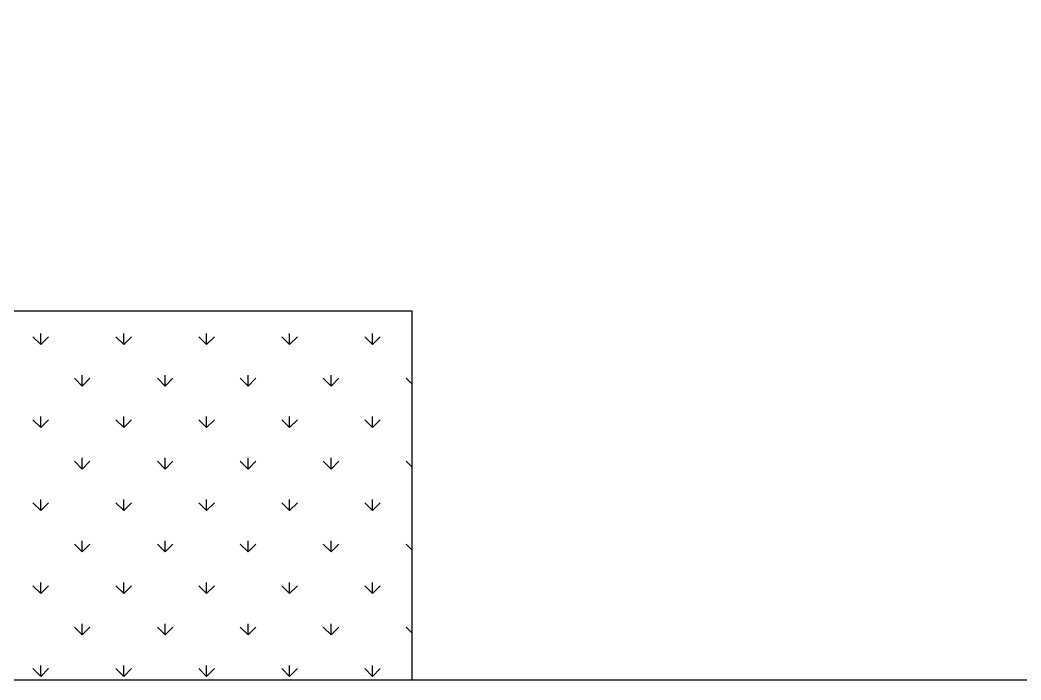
# Model space of a CAD drawing. Header units: inches. Extents: x -580 to 220, y 1335 to 2135.
# Drawn here: x -487.4 to -396.3, y 1913.5 to 1973.5 of the extents above; entities that cross this region are included whole.
import ezdxf

# ---------------------------------------------------------------- set-up
doc = ezdxf.new("R2010")
doc.units = ezdxf.units.IN
doc.header["$MEASUREMENT"] = 0
for name, color, linetype in [('Grabado linea bajo', 7, 'Continuous'), ('grabado linea intenso', 7, 'Continuous'), ('grabado linea medio', 7, 'Continuous')]:
    doc.layers.add(name, color=color, linetype=linetype)

# ---------------------------------------------------------------- blocks, each defined once
blk = doc.blocks.new('block 14')
at = {"layer": 'grabado linea intenso', "color": 2, "lineweight": 25}
blk.add_open_spline([(-553.238, 1913.546), (-553.238, 1913.546), (-304.238, 1913.546), (-304.238, 1913.546), (-298.716, 1913.546), (-294.238, 1918.023), (-294.238, 1923.546), (-294.238, 1923.546), (-294.238, 2023.546), (-294.238, 2023.546), (-294.238, 2029.069), (-298.716, 2033.546), (-304.238, 2033.546), (-304.238, 2033.546), (-553.238, 2033.546), (-553.238, 2033.546)], degree=3, knots=[0, 0, 0, 0, 1, 1, 1, 2, 2, 2, 3, 3, 3, 4, 4, 4, 5, 5, 5, 5], dxfattribs=at)
blk = doc.blocks.new('block 23')
at = {"layer": 'grabado linea medio', "color": 3, "lineweight": 25}
blk.add_lwpolyline([(-451.701, 1913.546), (-451.701, 1947.077), (-553.238, 1947.077)], dxfattribs=at)
blk = doc.blocks.new('block 177')
at = {"layer": 'Grabado linea bajo', "color": 4, "lineweight": 25}
blk.add_lwpolyline([(-485.482, 1913.868), (-485.482, 1914.868)], dxfattribs=at)
blk = doc.blocks.new('block 178')
at = {"layer": 'Grabado linea bajo', "color": 4, "lineweight": 25}
blk.add_lwpolyline([(-485.482, 1921.411), (-485.482, 1922.411)], dxfattribs=at)
blk = doc.blocks.new('block 179')
at = {"layer": 'Grabado linea bajo', "color": 4, "lineweight": 25}
blk.add_lwpolyline([(-485.482, 1928.955), (-485.482, 1929.955)], dxfattribs=at)
blk = doc.blocks.new('block 180')
at = {"layer": 'Grabado linea bajo', "color": 4, "lineweight": 25}
blk.add_lwpolyline([(-485.482, 1936.498), (-485.482, 1937.498)], dxfattribs=at)
blk = doc.blocks.new('block 181')
at = {"layer": 'Grabado linea bajo', "color": 4, "lineweight": 25}
blk.add_lwpolyline([(-485.482, 1944.042), (-485.482, 1945.042)], dxfattribs=at)
blk = doc.blocks.new('block 186')
at = {"layer": 'Grabado linea bajo', "color": 4, "lineweight": 25}
blk.add_lwpolyline([(-481.71, 1917.64), (-481.71, 1918.64)], dxfattribs=at)
blk = doc.blocks.new('block 187')
at = {"layer": 'Grabado linea bajo', "color": 4, "lineweight": 25}
blk.add_lwpolyline([(-481.71, 1925.183), (-481.71, 1926.183)], dxfattribs=at)
blk = doc.blocks.new('block 188')
at = {"layer": 'Grabado linea bajo', "color": 4, "lineweight": 25}
blk.add_lwpolyline([(-481.71, 1932.726), (-481.71, 1933.727)], dxfattribs=at)
blk = doc.blocks.new('block 189')
at = {"layer": 'Grabado linea bajo', "color": 4, "lineweight": 25}
blk.add_lwpolyline([(-481.71, 1940.27), (-481.71, 1941.27)], dxfattribs=at)
blk = doc.blocks.new('block 195')
at = {"layer": 'Grabado linea bajo', "color": 4, "lineweight": 25}
blk.add_lwpolyline([(-477.938, 1913.868), (-477.938, 1914.868)], dxfattribs=at)
blk = doc.blocks.new('block 196')
at = {"layer": 'Grabado linea bajo', "color": 4, "lineweight": 25}
blk.add_lwpolyline([(-477.938, 1921.411), (-477.938, 1922.411)], dxfattribs=at)
blk = doc.blocks.new('block 197')
at = {"layer": 'Grabado linea bajo', "color": 4, "lineweight": 25}
blk.add_lwpolyline([(-477.938, 1928.955), (-477.938, 1929.955)], dxfattribs=at)
blk = doc.blocks.new('block 198')
at = {"layer": 'Grabado linea bajo', "color": 4, "lineweight": 25}
blk.add_lwpolyline([(-477.938, 1936.498), (-477.938, 1937.498)], dxfattribs=at)
blk = doc.blocks.new('block 199')
at = {"layer": 'Grabado linea bajo', "color": 4, "lineweight": 25}
blk.add_lwpolyline([(-477.938, 1944.042), (-477.938, 1945.042)], dxfattribs=at)
blk = doc.blocks.new('block 204')
at = {"layer": 'Grabado linea bajo', "color": 4, "lineweight": 25}
blk.add_lwpolyline([(-474.167, 1917.64), (-474.167, 1918.64)], dxfattribs=at)
blk = doc.blocks.new('block 205')
at = {"layer": 'Grabado linea bajo', "color": 4, "lineweight": 25}
blk.add_lwpolyline([(-474.167, 1925.183), (-474.167, 1926.183)], dxfattribs=at)
blk = doc.blocks.new('block 206')
at = {"layer": 'Grabado linea bajo', "color": 4, "lineweight": 25}
blk.add_lwpolyline([(-474.167, 1932.726), (-474.167, 1933.727)], dxfattribs=at)
blk = doc.blocks.new('block 207')
at = {"layer": 'Grabado linea bajo', "color": 4, "lineweight": 25}
blk.add_lwpolyline([(-474.167, 1940.27), (-474.167, 1941.27)], dxfattribs=at)
blk = doc.blocks.new('block 213')
at = {"layer": 'Grabado linea bajo', "color": 4, "lineweight": 25}
blk.add_lwpolyline([(-470.395, 1913.868), (-470.395, 1914.868)], dxfattribs=at)
blk = doc.blocks.new('block 214')
at = {"layer": 'Grabado linea bajo', "color": 4, "lineweight": 25}
blk.add_lwpolyline([(-470.395, 1921.411), (-470.395, 1922.411)], dxfattribs=at)
blk = doc.blocks.new('block 215')
at = {"layer": 'Grabado linea bajo', "color": 4, "lineweight": 25}
blk.add_lwpolyline([(-470.395, 1928.955), (-470.395, 1929.955)], dxfattribs=at)
blk = doc.blocks.new('block 216')
at = {"layer": 'Grabado linea bajo', "color": 4, "lineweight": 25}
blk.add_lwpolyline([(-470.395, 1936.498), (-470.395, 1937.498)], dxfattribs=at)
blk = doc.blocks.new('block 217')
at = {"layer": 'Grabado linea bajo', "color": 4, "lineweight": 25}
blk.add_lwpolyline([(-470.395, 1944.042), (-470.395, 1945.042)], dxfattribs=at)
blk = doc.blocks.new('block 222')
at = {"layer": 'Grabado linea bajo', "color": 4, "lineweight": 25}
blk.add_lwpolyline([(-466.623, 1917.64), (-466.623, 1918.64)], dxfattribs=at)
blk = doc.blocks.new('block 223')
at = {"layer": 'Grabado linea bajo', "color": 4, "lineweight": 25}
blk.add_lwpolyline([(-466.623, 1925.183), (-466.623, 1926.183)], dxfattribs=at)
blk = doc.blocks.new('block 224')
at = {"layer": 'Grabado linea bajo', "color": 4, "lineweight": 25}
blk.add_lwpolyline([(-466.623, 1932.726), (-466.623, 1933.727)], dxfattribs=at)
blk = doc.blocks.new('block 225')
at = {"layer": 'Grabado linea bajo', "color": 4, "lineweight": 25}
blk.add_lwpolyline([(-466.623, 1940.27), (-466.623, 1941.27)], dxfattribs=at)
blk = doc.blocks.new('block 231')
at = {"layer": 'Grabado linea bajo', "color": 4, "lineweight": 25}
blk.add_lwpolyline([(-462.852, 1913.868), (-462.852, 1914.868)], dxfattribs=at)
blk = doc.blocks.new('block 232')
at = {"layer": 'Grabado linea bajo', "color": 4, "lineweight": 25}
blk.add_lwpolyline([(-462.852, 1921.411), (-462.852, 1922.411)], dxfattribs=at)
blk = doc.blocks.new('block 233')
at = {"layer": 'Grabado linea bajo', "color": 4, "lineweight": 25}
blk.add_lwpolyline([(-462.852, 1928.955), (-462.852, 1929.955)], dxfattribs=at)
blk = doc.blocks.new('block 234')
at = {"layer": 'Grabado linea bajo', "color": 4, "lineweight": 25}
blk.add_lwpolyline([(-462.852, 1936.498), (-462.852, 1937.498)], dxfattribs=at)
blk = doc.blocks.new('block 235')
at = {"layer": 'Grabado linea bajo', "color": 4, "lineweight": 25}
blk.add_lwpolyline([(-462.852, 1944.042), (-462.852, 1945.042)], dxfattribs=at)
blk = doc.blocks.new('block 240')
at = {"layer": 'Grabado linea bajo', "color": 4, "lineweight": 25}
blk.add_lwpolyline([(-459.08, 1917.64), (-459.08, 1918.64)], dxfattribs=at)
blk = doc.blocks.new('block 241')
at = {"layer": 'Grabado linea bajo', "color": 4, "lineweight": 25}
blk.add_lwpolyline([(-459.08, 1925.183), (-459.08, 1926.183)], dxfattribs=at)
blk = doc.blocks.new('block 242')
at = {"layer": 'Grabado linea bajo', "color": 4, "lineweight": 25}
blk.add_lwpolyline([(-459.08, 1932.726), (-459.08, 1933.727)], dxfattribs=at)
blk = doc.blocks.new('block 243')
at = {"layer": 'Grabado linea bajo', "color": 4, "lineweight": 25}
blk.add_lwpolyline([(-459.08, 1940.27), (-459.08, 1941.27)], dxfattribs=at)
blk = doc.blocks.new('block 249')
at = {"layer": 'Grabado linea bajo', "color": 4, "lineweight": 25}
blk.add_lwpolyline([(-455.308, 1913.868), (-455.308, 1914.868)], dxfattribs=at)
blk = doc.blocks.new('block 250')
at = {"layer": 'Grabado linea bajo', "color": 4, "lineweight": 25}
blk.add_lwpolyline([(-455.308, 1921.411), (-455.308, 1922.411)], dxfattribs=at)
blk = doc.blocks.new('block 251')
at = {"layer": 'Grabado linea bajo', "color": 4, "lineweight": 25}
blk.add_lwpolyline([(-455.308, 1928.955), (-455.308, 1929.955)], dxfattribs=at)
blk = doc.blocks.new('block 252')
at = {"layer": 'Grabado linea bajo', "color": 4, "lineweight": 25}
blk.add_lwpolyline([(-455.308, 1936.498), (-455.308, 1937.498)], dxfattribs=at)
blk = doc.blocks.new('block 253')
at = {"layer": 'Grabado linea bajo', "color": 4, "lineweight": 25}
blk.add_lwpolyline([(-455.308, 1944.042), (-455.308, 1945.042)], dxfattribs=at)
blk = doc.blocks.new('block 917')
at = {"layer": 'Grabado linea bajo', "color": 4, "lineweight": 25}
blk.add_lwpolyline([(-485.482, 1944.042), (-484.775, 1944.749)], dxfattribs=at)
blk = doc.blocks.new('block 924')
at = {"layer": 'Grabado linea bajo', "color": 4, "lineweight": 25}
blk.add_lwpolyline([(-485.482, 1936.498), (-484.775, 1937.205)], dxfattribs=at)
blk = doc.blocks.new('block 925')
at = {"layer": 'Grabado linea bajo', "color": 4, "lineweight": 25}
blk.add_lwpolyline([(-481.71, 1940.27), (-481.003, 1940.977)], dxfattribs=at)
blk = doc.blocks.new('block 926')
at = {"layer": 'Grabado linea bajo', "color": 4, "lineweight": 25}
blk.add_lwpolyline([(-477.938, 1944.042), (-477.231, 1944.749)], dxfattribs=at)
blk = doc.blocks.new('block 931')
at = {"layer": 'Grabado linea bajo', "color": 4, "lineweight": 25}
blk.add_lwpolyline([(-485.482, 1928.955), (-484.775, 1929.662)], dxfattribs=at)
blk = doc.blocks.new('block 932')
at = {"layer": 'Grabado linea bajo', "color": 4, "lineweight": 25}
blk.add_lwpolyline([(-481.71, 1932.726), (-481.003, 1933.434)], dxfattribs=at)
blk = doc.blocks.new('block 933')
at = {"layer": 'Grabado linea bajo', "color": 4, "lineweight": 25}
blk.add_lwpolyline([(-477.938, 1936.498), (-477.231, 1937.205)], dxfattribs=at)
blk = doc.blocks.new('block 934')
at = {"layer": 'Grabado linea bajo', "color": 4, "lineweight": 25}
blk.add_lwpolyline([(-474.167, 1940.27), (-473.459, 1940.977)], dxfattribs=at)
blk = doc.blocks.new('block 935')
at = {"layer": 'Grabado linea bajo', "color": 4, "lineweight": 25}
blk.add_lwpolyline([(-470.395, 1944.042), (-469.688, 1944.749)], dxfattribs=at)
blk = doc.blocks.new('block 938')
at = {"layer": 'Grabado linea bajo', "color": 4, "lineweight": 25}
blk.add_lwpolyline([(-485.482, 1921.411), (-484.775, 1922.119)], dxfattribs=at)
blk = doc.blocks.new('block 939')
at = {"layer": 'Grabado linea bajo', "color": 4, "lineweight": 25}
blk.add_lwpolyline([(-481.71, 1925.183), (-481.003, 1925.89)], dxfattribs=at)
blk = doc.blocks.new('block 940')
at = {"layer": 'Grabado linea bajo', "color": 4, "lineweight": 25}
blk.add_lwpolyline([(-477.938, 1928.955), (-477.231, 1929.662)], dxfattribs=at)
blk = doc.blocks.new('block 941')
at = {"layer": 'Grabado linea bajo', "color": 4, "lineweight": 25}
blk.add_lwpolyline([(-474.167, 1932.726), (-473.459, 1933.434)], dxfattribs=at)
blk = doc.blocks.new('block 942')
at = {"layer": 'Grabado linea bajo', "color": 4, "lineweight": 25}
blk.add_lwpolyline([(-470.395, 1936.498), (-469.688, 1937.205)], dxfattribs=at)
blk = doc.blocks.new('block 943')
at = {"layer": 'Grabado linea bajo', "color": 4, "lineweight": 25}
blk.add_lwpolyline([(-466.623, 1940.27), (-465.916, 1940.977)], dxfattribs=at)
blk = doc.blocks.new('block 944')
at = {"layer": 'Grabado linea bajo', "color": 4, "lineweight": 25}
blk.add_lwpolyline([(-462.852, 1944.042), (-462.144, 1944.749)], dxfattribs=at)
blk = doc.blocks.new('block 946')
at = {"layer": 'Grabado linea bajo', "color": 4, "lineweight": 25}
blk.add_lwpolyline([(-485.482, 1913.868), (-484.775, 1914.575)], dxfattribs=at)
blk = doc.blocks.new('block 947')
at = {"layer": 'Grabado linea bajo', "color": 4, "lineweight": 25}
blk.add_lwpolyline([(-481.71, 1917.64), (-481.003, 1918.347)], dxfattribs=at)
blk = doc.blocks.new('block 948')
at = {"layer": 'Grabado linea bajo', "color": 4, "lineweight": 25}
blk.add_lwpolyline([(-477.938, 1921.411), (-477.231, 1922.119)], dxfattribs=at)
blk = doc.blocks.new('block 949')
at = {"layer": 'Grabado linea bajo', "color": 4, "lineweight": 25}
blk.add_lwpolyline([(-474.167, 1925.183), (-473.459, 1925.89)], dxfattribs=at)
blk = doc.blocks.new('block 950')
at = {"layer": 'Grabado linea bajo', "color": 4, "lineweight": 25}
blk.add_lwpolyline([(-470.395, 1928.955), (-469.688, 1929.662)], dxfattribs=at)
blk = doc.blocks.new('block 951')
at = {"layer": 'Grabado linea bajo', "color": 4, "lineweight": 25}
blk.add_lwpolyline([(-466.623, 1932.726), (-465.916, 1933.434)], dxfattribs=at)
blk = doc.blocks.new('block 952')
at = {"layer": 'Grabado linea bajo', "color": 4, "lineweight": 25}
blk.add_lwpolyline([(-462.852, 1936.498), (-462.144, 1937.205)], dxfattribs=at)
blk = doc.blocks.new('block 953')
at = {"layer": 'Grabado linea bajo', "color": 4, "lineweight": 25}
blk.add_lwpolyline([(-459.08, 1940.27), (-458.373, 1940.977)], dxfattribs=at)
blk = doc.blocks.new('block 954')
at = {"layer": 'Grabado linea bajo', "color": 4, "lineweight": 25}
blk.add_lwpolyline([(-455.308, 1944.042), (-454.601, 1944.749)], dxfattribs=at)
blk = doc.blocks.new('block 958')
at = {"layer": 'Grabado linea bajo', "color": 4, "lineweight": 25}
blk.add_lwpolyline([(-477.938, 1913.868), (-477.231, 1914.575)], dxfattribs=at)
blk = doc.blocks.new('block 959')
at = {"layer": 'Grabado linea bajo', "color": 4, "lineweight": 25}
blk.add_lwpolyline([(-474.167, 1917.64), (-473.459, 1918.347)], dxfattribs=at)
blk = doc.blocks.new('block 960')
at = {"layer": 'Grabado linea bajo', "color": 4, "lineweight": 25}
blk.add_lwpolyline([(-470.395, 1921.411), (-469.688, 1922.119)], dxfattribs=at)
blk = doc.blocks.new('block 961')
at = {"layer": 'Grabado linea bajo', "color": 4, "lineweight": 25}
blk.add_lwpolyline([(-466.623, 1925.183), (-465.916, 1925.89)], dxfattribs=at)
blk = doc.blocks.new('block 962')
at = {"layer": 'Grabado linea bajo', "color": 4, "lineweight": 25}
blk.add_lwpolyline([(-462.852, 1928.955), (-462.144, 1929.662)], dxfattribs=at)
blk = doc.blocks.new('block 963')
at = {"layer": 'Grabado linea bajo', "color": 4, "lineweight": 25}
blk.add_lwpolyline([(-459.08, 1932.726), (-458.373, 1933.434)], dxfattribs=at)
blk = doc.blocks.new('block 964')
at = {"layer": 'Grabado linea bajo', "color": 4, "lineweight": 25}
blk.add_lwpolyline([(-455.308, 1936.498), (-454.601, 1937.205)], dxfattribs=at)
blk = doc.blocks.new('block 970')
at = {"layer": 'Grabado linea bajo', "color": 4, "lineweight": 25}
blk.add_lwpolyline([(-470.395, 1913.868), (-469.688, 1914.575)], dxfattribs=at)
blk = doc.blocks.new('block 971')
at = {"layer": 'Grabado linea bajo', "color": 4, "lineweight": 25}
blk.add_lwpolyline([(-466.623, 1917.64), (-465.916, 1918.347)], dxfattribs=at)
blk = doc.blocks.new('block 972')
at = {"layer": 'Grabado linea bajo', "color": 4, "lineweight": 25}
blk.add_lwpolyline([(-462.852, 1921.411), (-462.144, 1922.119)], dxfattribs=at)
blk = doc.blocks.new('block 973')
at = {"layer": 'Grabado linea bajo', "color": 4, "lineweight": 25}
blk.add_lwpolyline([(-459.08, 1925.183), (-458.373, 1925.89)], dxfattribs=at)
blk = doc.blocks.new('block 974')
at = {"layer": 'Grabado linea bajo', "color": 4, "lineweight": 25}
blk.add_lwpolyline([(-455.308, 1928.955), (-454.601, 1929.662)], dxfattribs=at)
blk = doc.blocks.new('block 982')
at = {"layer": 'Grabado linea bajo', "color": 4, "lineweight": 25}
blk.add_lwpolyline([(-462.852, 1913.868), (-462.144, 1914.575)], dxfattribs=at)
blk = doc.blocks.new('block 983')
at = {"layer": 'Grabado linea bajo', "color": 4, "lineweight": 25}
blk.add_lwpolyline([(-459.08, 1917.64), (-458.373, 1918.347)], dxfattribs=at)
blk = doc.blocks.new('block 984')
at = {"layer": 'Grabado linea bajo', "color": 4, "lineweight": 25}
blk.add_lwpolyline([(-455.308, 1921.411), (-454.601, 1922.119)], dxfattribs=at)
blk = doc.blocks.new('block 992')
at = {"layer": 'Grabado linea bajo', "color": 4, "lineweight": 25}
blk.add_lwpolyline([(-455.308, 1913.868), (-454.601, 1914.575)], dxfattribs=at)
blk = doc.blocks.new('block 1495')
at = {"layer": 'Grabado linea bajo', "color": 4, "lineweight": 25}
blk.add_lwpolyline([(-485.482, 1913.868), (-486.189, 1914.575)], dxfattribs=at)
blk = doc.blocks.new('block 1504')
at = {"layer": 'Grabado linea bajo', "color": 4, "lineweight": 25}
blk.add_lwpolyline([(-477.938, 1913.868), (-478.646, 1914.575)], dxfattribs=at)
blk = doc.blocks.new('block 1505')
at = {"layer": 'Grabado linea bajo', "color": 4, "lineweight": 25}
blk.add_lwpolyline([(-481.71, 1917.64), (-482.417, 1918.347)], dxfattribs=at)
blk = doc.blocks.new('block 1506')
at = {"layer": 'Grabado linea bajo', "color": 4, "lineweight": 25}
blk.add_lwpolyline([(-485.482, 1921.411), (-486.189, 1922.119)], dxfattribs=at)
blk = doc.blocks.new('block 1513')
at = {"layer": 'Grabado linea bajo', "color": 4, "lineweight": 25}
blk.add_lwpolyline([(-470.395, 1913.868), (-471.102, 1914.575)], dxfattribs=at)
blk = doc.blocks.new('block 1514')
at = {"layer": 'Grabado linea bajo', "color": 4, "lineweight": 25}
blk.add_lwpolyline([(-474.167, 1917.64), (-474.874, 1918.347)], dxfattribs=at)
blk = doc.blocks.new('block 1515')
at = {"layer": 'Grabado linea bajo', "color": 4, "lineweight": 25}
blk.add_lwpolyline([(-477.938, 1921.411), (-478.646, 1922.119)], dxfattribs=at)
blk = doc.blocks.new('block 1516')
at = {"layer": 'Grabado linea bajo', "color": 4, "lineweight": 25}
blk.add_lwpolyline([(-481.71, 1925.183), (-482.417, 1925.89)], dxfattribs=at)
blk = doc.blocks.new('block 1517')
at = {"layer": 'Grabado linea bajo', "color": 4, "lineweight": 25}
blk.add_lwpolyline([(-485.482, 1928.955), (-486.189, 1929.662)], dxfattribs=at)
blk = doc.blocks.new('block 1522')
at = {"layer": 'Grabado linea bajo', "color": 4, "lineweight": 25}
blk.add_lwpolyline([(-462.852, 1913.868), (-463.559, 1914.575)], dxfattribs=at)
blk = doc.blocks.new('block 1523')
at = {"layer": 'Grabado linea bajo', "color": 4, "lineweight": 25}
blk.add_lwpolyline([(-466.623, 1917.64), (-467.33, 1918.347)], dxfattribs=at)
blk = doc.blocks.new('block 1524')
at = {"layer": 'Grabado linea bajo', "color": 4, "lineweight": 25}
blk.add_lwpolyline([(-470.395, 1921.411), (-471.102, 1922.119)], dxfattribs=at)
blk = doc.blocks.new('block 1525')
at = {"layer": 'Grabado linea bajo', "color": 4, "lineweight": 25}
blk.add_lwpolyline([(-474.167, 1925.183), (-474.874, 1925.89)], dxfattribs=at)
blk = doc.blocks.new('block 1526')
at = {"layer": 'Grabado linea bajo', "color": 4, "lineweight": 25}
blk.add_lwpolyline([(-477.938, 1928.955), (-478.646, 1929.662)], dxfattribs=at)
blk = doc.blocks.new('block 1527')
at = {"layer": 'Grabado linea bajo', "color": 4, "lineweight": 25}
blk.add_lwpolyline([(-481.71, 1932.726), (-482.417, 1933.434)], dxfattribs=at)
blk = doc.blocks.new('block 1528')
at = {"layer": 'Grabado linea bajo', "color": 4, "lineweight": 25}
blk.add_lwpolyline([(-485.482, 1936.498), (-486.189, 1937.205)], dxfattribs=at)
blk = doc.blocks.new('block 1532')
at = {"layer": 'Grabado linea bajo', "color": 4, "lineweight": 25}
blk.add_lwpolyline([(-455.308, 1913.868), (-456.015, 1914.575)], dxfattribs=at)
blk = doc.blocks.new('block 1533')
at = {"layer": 'Grabado linea bajo', "color": 4, "lineweight": 25}
blk.add_lwpolyline([(-459.08, 1917.64), (-459.787, 1918.347)], dxfattribs=at)
blk = doc.blocks.new('block 1534')
at = {"layer": 'Grabado linea bajo', "color": 4, "lineweight": 25}
blk.add_lwpolyline([(-462.852, 1921.411), (-463.559, 1922.119)], dxfattribs=at)
blk = doc.blocks.new('block 1535')
at = {"layer": 'Grabado linea bajo', "color": 4, "lineweight": 25}
blk.add_lwpolyline([(-466.623, 1925.183), (-467.33, 1925.89)], dxfattribs=at)
blk = doc.blocks.new('block 1536')
at = {"layer": 'Grabado linea bajo', "color": 4, "lineweight": 25}
blk.add_lwpolyline([(-470.395, 1928.955), (-471.102, 1929.662)], dxfattribs=at)
blk = doc.blocks.new('block 1537')
at = {"layer": 'Grabado linea bajo', "color": 4, "lineweight": 25}
blk.add_lwpolyline([(-474.167, 1932.726), (-474.874, 1933.434)], dxfattribs=at)
blk = doc.blocks.new('block 1538')
at = {"layer": 'Grabado linea bajo', "color": 4, "lineweight": 25}
blk.add_lwpolyline([(-477.938, 1936.498), (-478.646, 1937.205)], dxfattribs=at)
blk = doc.blocks.new('block 1539')
at = {"layer": 'Grabado linea bajo', "color": 4, "lineweight": 25}
blk.add_lwpolyline([(-481.71, 1940.27), (-482.417, 1940.977)], dxfattribs=at)
blk = doc.blocks.new('block 1540')
at = {"layer": 'Grabado linea bajo', "color": 4, "lineweight": 25}
blk.add_lwpolyline([(-485.482, 1944.042), (-486.189, 1944.749)], dxfattribs=at)
blk = doc.blocks.new('block 1544')
at = {"layer": 'Grabado linea bajo', "color": 4, "lineweight": 25}
blk.add_lwpolyline([(-451.701, 1917.804), (-452.244, 1918.347)], dxfattribs=at)
blk = doc.blocks.new('block 1545')
at = {"layer": 'Grabado linea bajo', "color": 4, "lineweight": 25}
blk.add_lwpolyline([(-455.308, 1921.411), (-456.015, 1922.119)], dxfattribs=at)
blk = doc.blocks.new('block 1546')
at = {"layer": 'Grabado linea bajo', "color": 4, "lineweight": 25}
blk.add_lwpolyline([(-459.08, 1925.183), (-459.787, 1925.89)], dxfattribs=at)
blk = doc.blocks.new('block 1547')
at = {"layer": 'Grabado linea bajo', "color": 4, "lineweight": 25}
blk.add_lwpolyline([(-462.852, 1928.955), (-463.559, 1929.662)], dxfattribs=at)
blk = doc.blocks.new('block 1548')
at = {"layer": 'Grabado linea bajo', "color": 4, "lineweight": 25}
blk.add_lwpolyline([(-466.623, 1932.726), (-467.33, 1933.434)], dxfattribs=at)
blk = doc.blocks.new('block 1549')
at = {"layer": 'Grabado linea bajo', "color": 4, "lineweight": 25}
blk.add_lwpolyline([(-470.395, 1936.498), (-471.102, 1937.205)], dxfattribs=at)
blk = doc.blocks.new('block 1550')
at = {"layer": 'Grabado linea bajo', "color": 4, "lineweight": 25}
blk.add_lwpolyline([(-474.167, 1940.27), (-474.874, 1940.977)], dxfattribs=at)
blk = doc.blocks.new('block 1551')
at = {"layer": 'Grabado linea bajo', "color": 4, "lineweight": 25}
blk.add_lwpolyline([(-477.938, 1944.042), (-478.646, 1944.749)], dxfattribs=at)
blk = doc.blocks.new('block 1557')
at = {"layer": 'Grabado linea bajo', "color": 4, "lineweight": 25}
blk.add_lwpolyline([(-451.701, 1925.348), (-452.244, 1925.89)], dxfattribs=at)
blk = doc.blocks.new('block 1558')
at = {"layer": 'Grabado linea bajo', "color": 4, "lineweight": 25}
blk.add_lwpolyline([(-455.308, 1928.955), (-456.015, 1929.662)], dxfattribs=at)
blk = doc.blocks.new('block 1559')
at = {"layer": 'Grabado linea bajo', "color": 4, "lineweight": 25}
blk.add_lwpolyline([(-459.08, 1932.726), (-459.787, 1933.434)], dxfattribs=at)
blk = doc.blocks.new('block 1560')
at = {"layer": 'Grabado linea bajo', "color": 4, "lineweight": 25}
blk.add_lwpolyline([(-462.852, 1936.498), (-463.559, 1937.205)], dxfattribs=at)
blk = doc.blocks.new('block 1561')
at = {"layer": 'Grabado linea bajo', "color": 4, "lineweight": 25}
blk.add_lwpolyline([(-466.623, 1940.27), (-467.33, 1940.977)], dxfattribs=at)
blk = doc.blocks.new('block 1562')
at = {"layer": 'Grabado linea bajo', "color": 4, "lineweight": 25}
blk.add_lwpolyline([(-470.395, 1944.042), (-471.102, 1944.749)], dxfattribs=at)
blk = doc.blocks.new('block 1570')
at = {"layer": 'Grabado linea bajo', "color": 4, "lineweight": 25}
blk.add_lwpolyline([(-451.701, 1932.891), (-452.244, 1933.434)], dxfattribs=at)
blk = doc.blocks.new('block 1571')
at = {"layer": 'Grabado linea bajo', "color": 4, "lineweight": 25}
blk.add_lwpolyline([(-455.308, 1936.498), (-456.015, 1937.205)], dxfattribs=at)
blk = doc.blocks.new('block 1572')
at = {"layer": 'Grabado linea bajo', "color": 4, "lineweight": 25}
blk.add_lwpolyline([(-459.08, 1940.27), (-459.787, 1940.977)], dxfattribs=at)
blk = doc.blocks.new('block 1573')
at = {"layer": 'Grabado linea bajo', "color": 4, "lineweight": 25}
blk.add_lwpolyline([(-462.852, 1944.042), (-463.559, 1944.749)], dxfattribs=at)
blk = doc.blocks.new('block 1583')
at = {"layer": 'Grabado linea bajo', "color": 4, "lineweight": 25}
blk.add_lwpolyline([(-451.701, 1940.435), (-452.244, 1940.977)], dxfattribs=at)
blk = doc.blocks.new('block 1584')
at = {"layer": 'Grabado linea bajo', "color": 4, "lineweight": 25}
blk.add_lwpolyline([(-455.308, 1944.042), (-456.015, 1944.749)], dxfattribs=at)

msp = doc.modelspace()

# ---------------------------------------------------------------- block references
at = {"layer": 'Grabado linea bajo'}
for name in ['block 1540', 'block 181', 'block 917', 'block 1551', 'block 199', 'block 926', 'block 1562', 'block 217', 'block 935', 'block 1573', 'block 235', 'block 944', 'block 1584', 'block 253', 'block 954', 'block 1539', 'block 189', 'block 925', 'block 1550', 'block 207', 'block 934', 'block 1561', 'block 225', 'block 943', 'block 1572', 'block 243', 'block 953', 'block 1583', 'block 180', 'block 198', 'block 216', 'block 234', 'block 252', 'block 1528', 'block 924', 'block 1538', 'block 933', 'block 1549', 'block 942', 'block 1560', 'block 952', 'block 1571', 'block 964', 'block 188', 'block 206', 'block 224', 'block 242', 'block 1527', 'block 932', 'block 1537', 'block 941', 'block 1548', 'block 951', 'block 1559', 'block 963', 'block 1570', 'block 1517', 'block 179', 'block 931', 'block 1526', 'block 197', 'block 940', 'block 1536', 'block 215', 'block 950', 'block 1547', 'block 233', 'block 962', 'block 1558', 'block 251', 'block 974', 'block 1516', 'block 187', 'block 939', 'block 1525', 'block 205', 'block 949', 'block 1535', 'block 223', 'block 961', 'block 1546', 'block 241', 'block 973', 'block 1557', 'block 1506', 'block 178', 'block 938', 'block 1515', 'block 196', 'block 948', 'block 1524', 'block 214', 'block 960', 'block 1534', 'block 232', 'block 972', 'block 1545', 'block 250', 'block 984', 'block 1505', 'block 186', 'block 947', 'block 1514', 'block 204', 'block 959', 'block 1523', 'block 222', 'block 971', 'block 1533', 'block 240', 'block 983', 'block 1544', 'block 1495', 'block 177', 'block 946', 'block 1504', 'block 195', 'block 958', 'block 1513', 'block 213', 'block 970', 'block 1522', 'block 231', 'block 982', 'block 1532', 'block 249', 'block 992']:
    msp.add_blockref(name, (0, 0), dxfattribs=at)
at = {"layer": 'grabado linea intenso'}
msp.add_blockref('block 14', (0, 0), dxfattribs=at)
at = {"layer": 'grabado linea medio'}
msp.add_blockref('block 23', (0, 0), dxfattribs=at)

doc.saveas('drawing.dxf')
